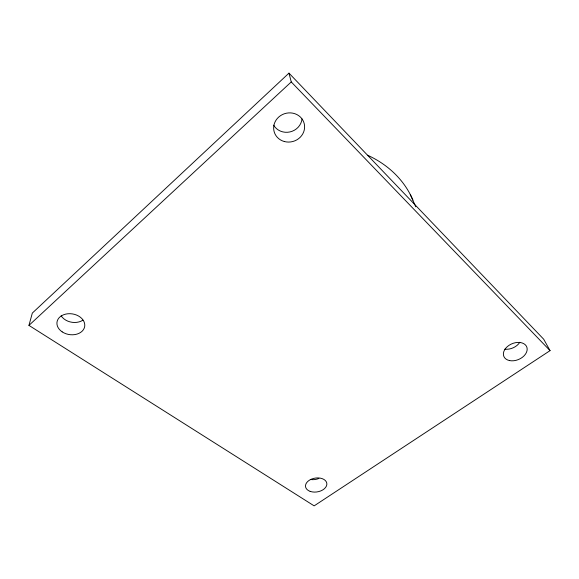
<?xml version="1.0" encoding="UTF-8"?>
<svg xmlns="http://www.w3.org/2000/svg" width="579" height="579" viewBox="0 0 579 579"><rect width="100%" height="100%" fill="white"/><g stroke="black" fill="none" stroke-linecap="round" stroke-linejoin="round"><path stroke-width="0.87" d="M28.95 325.398L32.33 313.073L288.972 73.135L543.703 339.229L550.05 350.635L314.151 505.865L28.95 325.398L291.251 81.936L288.972 73.135M291.251 81.936L550.05 350.635M410.287 194.508L415.765 206.79M367.571 155.208A108.461 91.135 -13 0 1 412.928 200.117M82.906 320.158A13.73 10.357 9.6 0 1 61.142 315.779M302.035 118.941A15.206 14.294 -17.5 0 1 289.913 131.94A15.206 14.294 -17.5 0 1 273.672 125.194M519.819 342.261A12.173 8.497 -23 0 1 504.808 349.173M318.884 478.464A10.603 6.97 -9.2 0 1 310.909 479.55M62.199 331.876A14.019 10.451 9.1 0 0 84.643 326.744A14.019 10.451 9.1 0 0 65.709 314.115A14.019 10.451 9.1 0 0 62.199 331.876M284.303 141.515A15.568 14.511 -16.7 0 0 304.286 123.928A15.568 14.511 -16.7 0 0 278.81 116.972A15.568 14.511 -16.7 0 0 284.303 141.515M509.592 360.587A12.398 8.533 -22.7 0 0 527.179 348.985A12.398 8.533 -22.7 0 0 509.064 345.301A12.398 8.533 -22.7 0 0 509.592 360.587M310.156 491.376A10.777 6.977 -9.2 0 0 326.838 484.536A10.777 6.977 -9.2 0 0 311.509 479.115A10.777 6.977 -9.2 0 0 310.156 491.376"/></g></svg>
